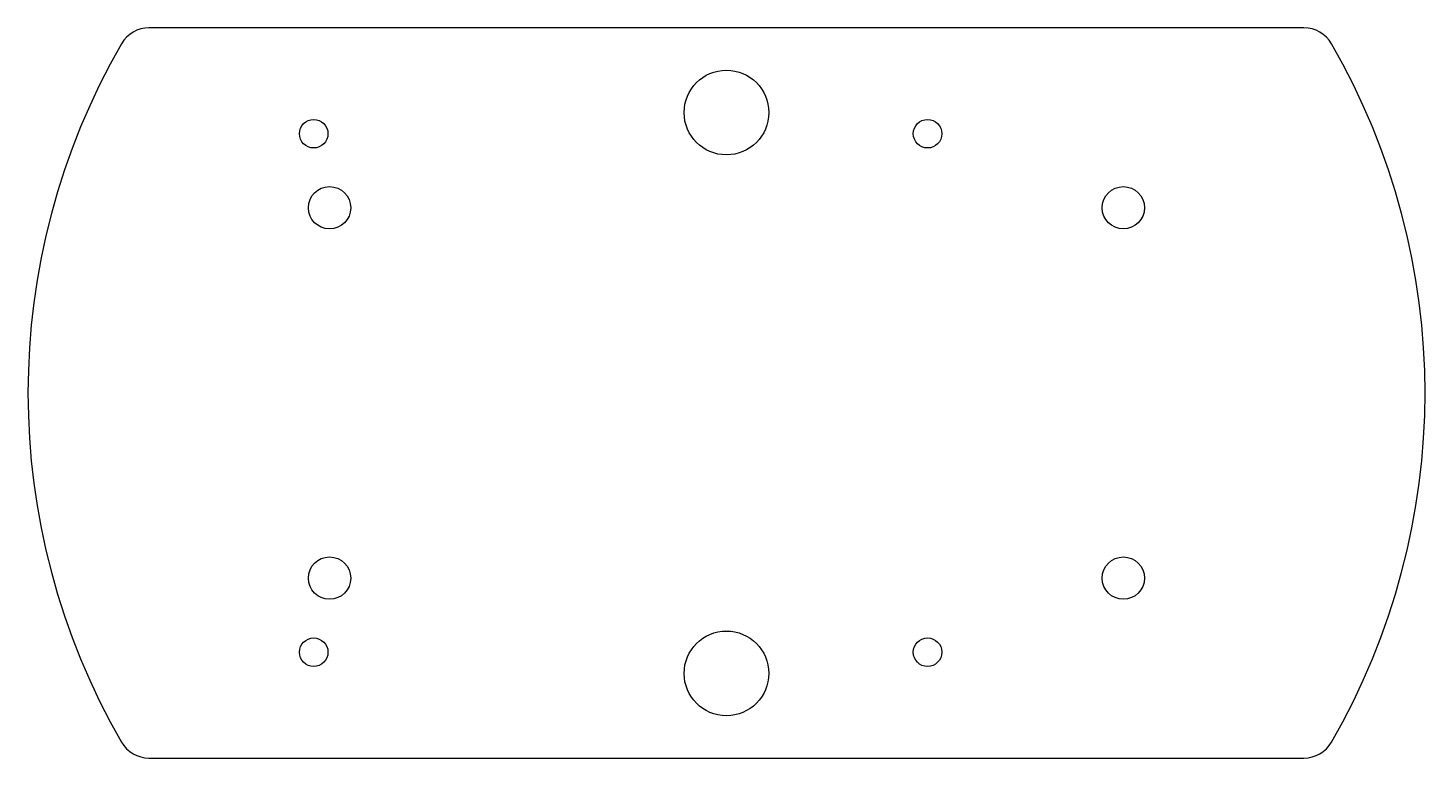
# Model space of a CAD drawing. Header units: millimetres. Extents: x -266 to -134, y -185 to -116.
import ezdxf

# ---------------------------------------------------------------- set-up
doc = ezdxf.new("R2010")
doc.units = ezdxf.units.MM
doc.layers.get('0').update_dxf_attribs({"linetype": 'CONTINUOUS'})

msp = doc.modelspace()

# ---------------------------------------------------------------- linework, layer by layer
msp.add_lwpolyline([(-142.38, -117.46, 0.267949), (-144.98, -115.96), (-254.1, -115.96, 0.267949), (-256.69, -117.46, 0.267949), (-256.69, -183.46, 0.267949), (-254.1, -184.96), (-144.98, -184.96, 0.267949), (-142.38, -183.46, 0.267949)], format="xyb", close=True)
for centre, radius in [((-199.54, -123.96), 4), ((-238.54, -125.96), 1.35), ((-180.54, -125.96), 1.35), ((-237.04, -132.96), 2), ((-162.04, -132.96), 2), ((-237.04, -167.96), 2), ((-162.04, -167.96), 2), ((-238.54, -174.96), 1.35), ((-199.54, -176.96), 4), ((-180.54, -174.96), 1.35)]:
    msp.add_circle(centre, radius)

doc.saveas('drawing.dxf')
